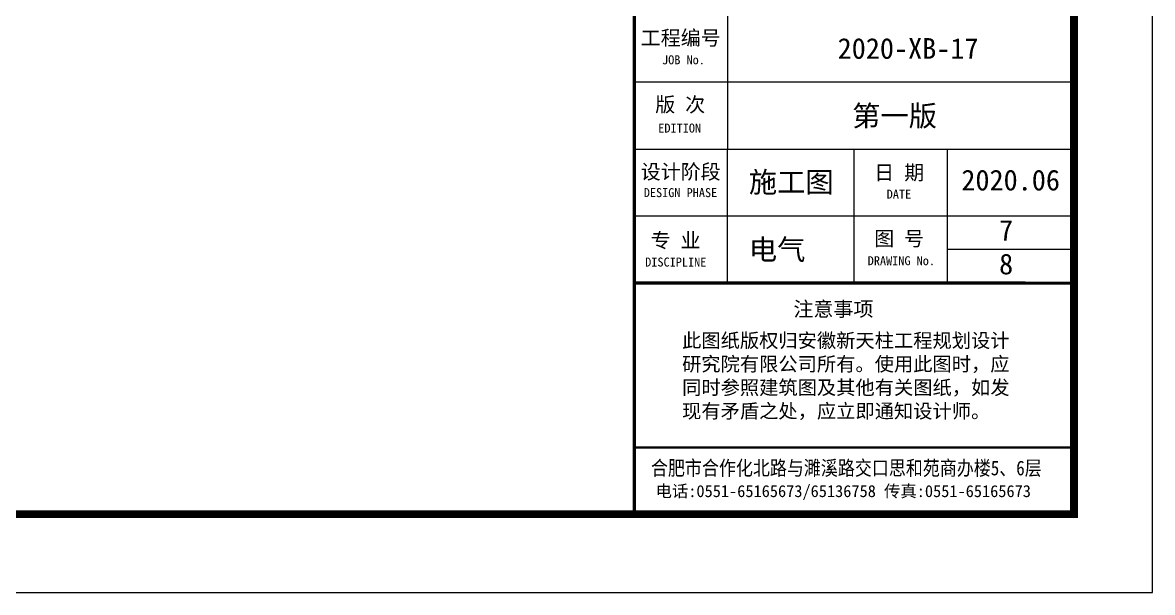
# Model space of a CAD drawing. Extents: x 4929870 to 5205508, y 4505833 to 4862647.
# Drawn here: x 5176676 to 5205508, y 4688496 to 4703052 of the extents above; entities that cross this region are included whole.
import ezdxf

# ---------------------------------------------------------------- set-up
doc = ezdxf.new("R2010")
doc.units = 0
doc.header["$LTSCALE"] = 1000
doc.header["$MEASUREMENT"] = 0
for name, color, linetype in [('46', 7, 'CONTINUOUS'), ('PUB_TEXT', 7, 'CONTINUOUS'), ('PUB_TITLE', 4, 'CONTINUOUS')]:
    doc.layers.add(name, color=color, linetype=linetype)
doc.styles.add('TQ', font='')
doc.styles.get('TQ').set_extended_font_data('SimSun')

# ---------------------------------------------------------------- blocks, each defined once
blk = doc.blocks.new('ly')
at = {"layer": 'PUB_TEXT', "insert": (-5884, 1715), "char_height": 212, "width": 5144.75, "attachment_point": 1, "style": 'TQ'}
blk.add_mtext('此图纸版权归安徽新天柱工程规划设计研究院有限公司所有。使用此图时，应同时参照建筑图及其他有关图纸，如发现有矛盾之处，应立即通知设计师。', dxfattribs=at)

msp = doc.modelspace()

# ---------------------------------------------------------------- linework, layer by layer
at = {"layer": 'PUB_TEXT'}
for p, q in [((5203507.7, 4690496.1), (5203507.8, 4691470.9)), ((5203512.7, 4690495.6), (5201951.9, 4690495.7))]:
    msp.add_line(p, q, dxfattribs=at)
at = {"layer": 'PUB_TITLE'}
for p, q in [((5194668.5, 4696396.3), (5194669, 4703240.4)), ((5192288.5, 4701540.6), (5203508.4, 4701539.9)), ((5192288.4, 4699818.5), (5203508.3, 4699817.8)), ((5197897.4, 4696396.1), (5197897.6, 4699818.2)), ((5200277.4, 4696395.9), (5200277.6, 4699818)), ((5192288.3, 4698118.5), (5203542.6, 4698117.8)), ((5203508.2, 4697256.8), (5200277.4, 4697257))]:
    msp.add_line(p, q, dxfattribs=at)
at = {"layer": 'PUB_TITLE', "lineweight": 40}
msp.add_line((5192287.9, 4692196.7), (5203507.8, 4692196), dxfattribs=at)
at = {"layer": 'PUB_TITLE'}
msp.add_lwpolyline([(5086707.7, 4688496.1), (5205507.7, 4688496.1), (5205507.7, 4772496.1), (5086707.7, 4772496.1)], close=True, dxfattribs=at)
at = {"layer": 'PUB_TITLE', "const_width": 200}
msp.add_lwpolyline([(5091707.7, 4690496.1), (5203507.7, 4690496.1), (5203507.7, 4770496.1), (5091707.7, 4770496.1)], close=True, dxfattribs=at)
at = {"layer": 'PUB_TITLE', "lineweight": 40, "const_width": 85, "elevation": 0}
for points in [[(5192292.8, 4770496.3), (5192287.8, 4690496.8)], [(5192292.8, 4770496.3), (5192287.8, 4690496.8)], [(5192288.2, 4696396.4), (5203452.9, 4696395.7)]]:
    msp.add_lwpolyline(points, dxfattribs=at)

# ---------------------------------------------------------------- block references
at = {"layer": 'PUB_TEXT', "xscale": 1.699990361479799, "yscale": 1.699990361479799, "zscale": 1.699990361479799, "rotation": 359.9964428982932}
msp.add_blockref('ly', (5203507.8, 4692196, 0), dxfattribs=at)

# ---------------------------------------------------------------- texts
at = {"layer": '46', "linetype": 'Continuous', "style": 'TQ'}
for s, height, p in [('2020-XB-17', 528.65, (5197474.5, 4702127.1, 0)), ('第一版', 528.65, (5197846.3, 4700405, 0)), ('施工图', 528.65, (5195209.6, 4698713.2, 0)), ('2020.06', 528.65, (5200631.7, 4698764.6, 0)), ('7', 528.6, (5201595.5, 4697481.7, 0)), ('电气', 528.65, (5195209.5, 4696991.2, 0)), ('8', 528.6, (5201595.5, 4696620.7, 0))]:
    msp.add_text(s, height=height, rotation=359.99644, dxfattribs=at).set_placement(p)
at = {"layer": 'PUB_TEXT', "style": 'TQ'}
for s, height, p in [(' 工程编号', 374, (5192195.2, 4702475.6, 0)), ('      JOB No.', 229.499, (5192058.2, 4701986.3, 0)), ('  版 次', 374, (5192311, 4700771.2, 0)), ('     EDITION', 229.499, (5192117.4, 4700243.3, 0)), (' 设计阶段', 374, (5192194.9, 4699055.6, 0)), ('日 期', 374, (5198407.5, 4699034.1, 0)), ('     DESIGN PHASE', 229.499, (5191747.7, 4698594, 0)), ('         DATE', 229.499, (5197322.1, 4698555.8, 0)), ('  专 业', 374, (5192194.8, 4697302.3, 0)), ('图 号', 374, (5198407.4, 4697350.2, 0)), ('     DISCIPLINE', 229.499, (5191783, 4696821, 0)), ('     DRAWING No.', 229.499, (5197462, 4696855.2, 0)), ('注意事项', 374, (5196347.4, 4695548.7, 0)), ('电话:0551-65165673/65136758 传真:0551-65165673', 305.998, (5192828.5, 4690931.5, -55.6))]:
    msp.add_text(s, height=height, rotation=359.99644, dxfattribs=at).set_placement(p)
at = {"layer": 'PUB_TEXT', "style": 'TQ', "width": 0.85}
msp.add_text('合肥市合作化北路与濉溪路交口思和苑商办楼5、6层 ', height=373.998, rotation=359.99644, dxfattribs=at).set_placement((5192710.8, 4691487.9, -55.6))

doc.saveas('drawing.dxf')
